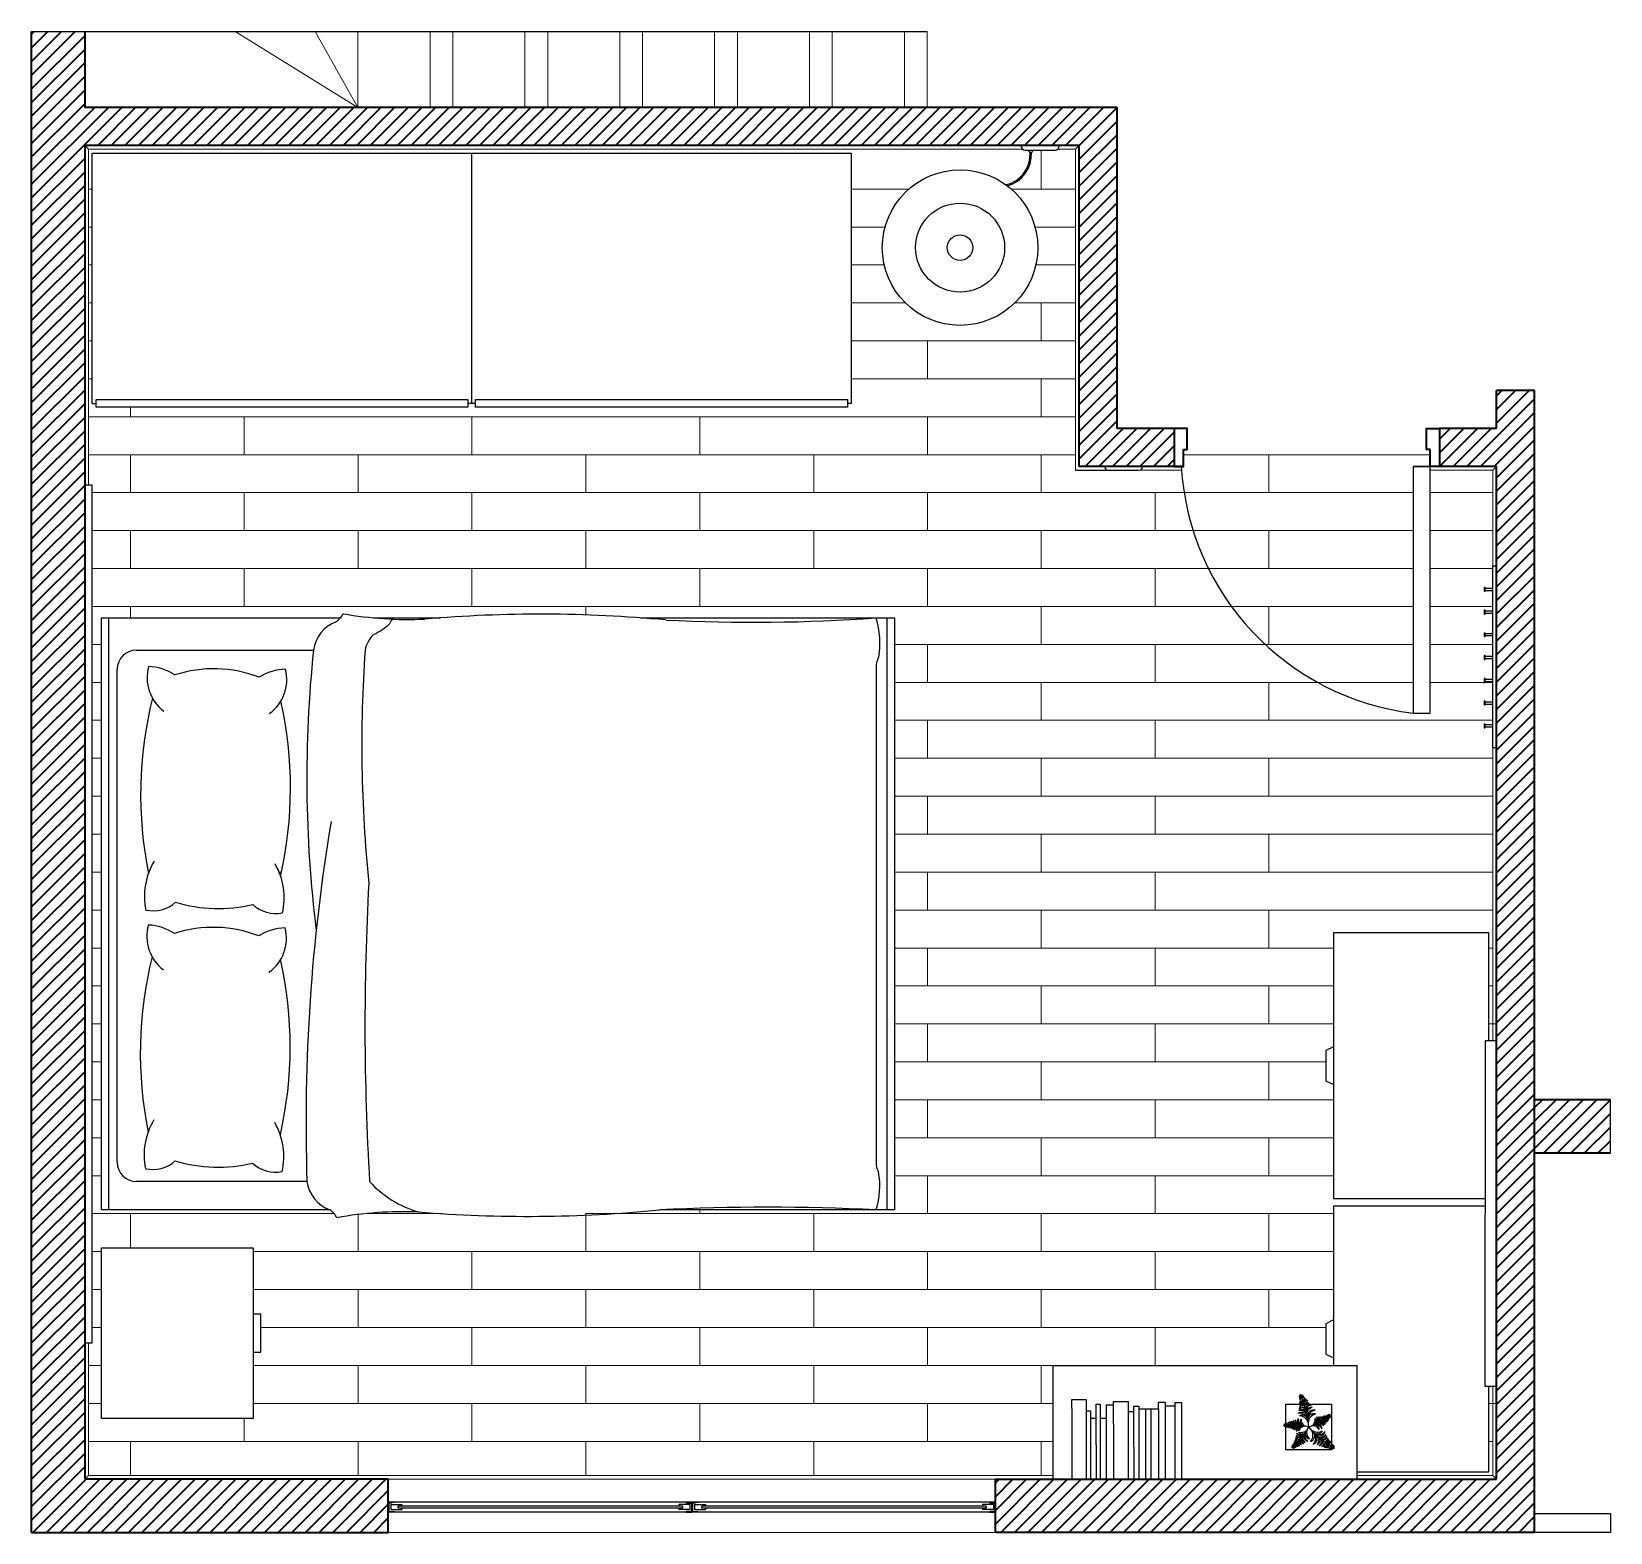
# Model space of a CAD drawing. Header units: millimetres. Extents: x 1938 to 3288, y 5523 to 6342.
# Drawn here: x 1937.9 to 2353.9, y 5946.2 to 6341.7 of the extents above; entities that cross this region are included whole.
import ezdxf

# ---------------------------------------------------------------- set-up
doc = ezdxf.new("R2010")
doc.units = ezdxf.units.MM
for name, color, linetype, lineweight in [('A-ANNO-SYMB', 102, 'Continuous', 18), ('A-DOOR-FULL', 104, 'Continuous', 25), ('A-FLOR-PATT', 8, 'Continuous', 18), ('A-FURN', 8, 'Continuous', 18), ('A-GLAZ-FULL', 104, 'Continuous', 25), ('A-SECT-PATT', 11, 'Continuous', 18), ('A-WALL-FULL', 7, 'Continuous', 35)]:
    doc.layers.add(name, color=color, linetype=linetype, lineweight=lineweight)
for name, color, linetype in [('IN-ANNO-NPLT', 6, 'Continuous'), ('IN-FURN', 3, 'Continuous'), ('IN-FURN-second', 2, 'Continuous'), ('IN-FURN-STOR', 4, 'Continuous')]:
    doc.layers.add(name, color=color, linetype=linetype)
doc.layers.add('no', color=1, linetype='Continuous', plot=False)
pattern_1 = [(45, (71.0822, -33.8395), (-1.7960512, 1.7960512), [])]

msp = doc.modelspace()

# ---------------------------------------------------------------- hatches: boundary and pattern name
at = {"layer": 'A-FLOR-PATT'}
for points in [[(2033.53, 5951.85), (2033.53, 5951.6), (2031.86, 5951.6), (2031.86, 5954.23), (2033.53, 5954.23), (2033.53, 5953.98), (2032.11, 5953.98), (2032.11, 5951.85)], [(2110.35, 5951.85), (2110.35, 5951.6), (2112.02, 5951.6), (2112.02, 5954.23), (2110.35, 5954.23), (2110.35, 5953.98), (2111.77, 5953.98), (2111.77, 5951.85)], [(2113.53, 5951.85), (2113.53, 5951.6), (2111.86, 5951.6), (2111.86, 5954.23), (2113.53, 5954.23), (2113.53, 5953.98), (2112.11, 5953.98), (2112.11, 5951.85)], [(2190.35, 5951.85), (2190.35, 5951.6), (2192.02, 5951.6), (2192.02, 5954.23), (2190.35, 5954.23), (2190.35, 5953.98), (2191.77, 5953.98), (2191.77, 5951.85)]]:
    msp.add_hatch(color=256, dxfattribs=at).paths.add_polyline_path(points)
at = {"layer": 'A-WALL-FULL'}
h = msp.add_hatch(dxfattribs=at)
h.set_pattern_fill('ANSI31', color=256, scale=0.8, angle=720)
h.set_pattern_definition(pattern_1)
h.paths.add_polyline_path([(1951.86, 6341.75), (1937.86, 6341.75), (1937.86, 6321.75), (1951.86, 6321.75)])
h = msp.add_hatch(dxfattribs=at)
h.set_pattern_fill('ANSI31', color=256, scale=0.8, angle=720)
h.set_pattern_definition(pattern_1)
h.paths.add_polyline_path([(1951.86, 6311.75), (2213.92, 6311.75), (2213.92, 6227.15), (2238.92, 6227.15), (2238.92, 6237.15), (2223.92, 6237.15), (2223.92, 6321.75), (1937.86, 6321.75), (1937.86, 5946.25), (1991.86, 5946.25), (2031.86, 5946.25), (2031.86, 5960.25), (1991.86, 5960.25), (1951.86, 5960.25), (1951.86, 6021.25), (1951.86, 6061.25), (1951.86, 6101.25), (1951.86, 6141.25), (1951.86, 6181.25), (1951.86, 6221.25), (1951.86, 6261.25)])
h.paths.add_polyline_path([(2333.92, 6247.15), (2323.92, 6247.15), (2323.92, 6237.15), (2308.92, 6237.15), (2308.92, 6227.15), (2323.92, 6227.15), (2323.92, 5960.25), (2191.86, 5960.25), (2191.86, 5946.25), (2333.92, 5946.25)])
h = msp.add_hatch(dxfattribs=at)
h.set_pattern_fill('ANSI31', color=256, scale=0.8, angle=720)
h.set_pattern_definition(pattern_1)
h.paths.add_polyline_path([(2353.92, 6046.25), (2353.92, 6060.25), (2333.92, 6060.25), (2333.92, 6046.25)])

# ---------------------------------------------------------------- linework, layer by layer
at = {"layer": 'A-ANNO-SYMB'}
for p, q in [((1951.86, 6311.75), (1952.86, 6310.75)), ((2212.92, 6310.75), (2213.92, 6311.75)), ((1952.86, 6310.75), (2199.03, 6310.75)), ((1952.86, 6222.25), (1952.86, 6310.75)), ((2208.29, 6310.75), (2212.92, 6310.75)), ((2212.92, 6310.75), (2212.92, 6226.15)), ((2229.67, 6226.15), (2240.89, 6226.15)), ((2306.42, 6226.15), (2322.92, 6226.15)), ((2322.92, 6226.15), (2323.92, 6227.15)), ((2322.92, 6226.15), (2322.92, 6201)), ((2322.92, 6153), (2322.92, 6075.75)), ((1952.86, 5961.25), (1952.86, 5996.25)), ((2322.92, 5984.75), (2322.92, 5961.25)), ((1952.86, 5961.25), (1951.86, 5960.25)), ((2207.06, 5961.25), (1952.86, 5961.25)), ((2322.92, 5961.25), (2287.06, 5961.25)), ((2322.92, 5961.25), (2323.92, 5960.25))]:
    msp.add_line(p, q, dxfattribs=at)
at = {"layer": 'A-DOOR-FULL'}
for p, q in [((2198.64, 6311.75, 0), (2198.64, 6311.54, 0)), ((2208.68, 6311.54), (2208.68, 6311.75)), ((2200.9, 6309.88), (2201.44, 6309.88)), ((2306.42, 6227.15), (2301.92, 6227.15)), ((2301.92, 6227.15), (2306.42, 6227.15)), ((2301.92, 6227.15), (2301.92, 6162.15)), ((2306.42, 6162.15), (2306.42, 6227.15))]:
    msp.add_line(p, q, dxfattribs=at)
msp.add_arc((2310.33, 6231.26), 69.63, 183.3898, 263.0672, dxfattribs=at)
at = {"layer": 'A-FLOR-PATT'}
for p, q in [((2203.92, 6300.25), (2203.92, 6310.54)), ((1953.86, 6300.25), (1952.86, 6300.25)), ((2169.08, 6300.25), (2153.86, 6300.25)), ((2212.92, 6300.25), (2196.01, 6300.25)), ((1953.86, 6290.25), (1952.86, 6290.25)), ((2162.79, 6290.25), (2153.86, 6290.25)), ((2212.92, 6290.25), (2202.29, 6290.25)), ((1953.86, 6280.25), (1952.86, 6280.25)), ((2162.57, 6280.25), (2153.86, 6280.25)), ((2212.92, 6280.25), (2202.52, 6280.25)), ((1953.86, 6270.25), (1952.86, 6270.25)), ((2168.13, 6270.25), (2153.86, 6270.25)), ((2212.92, 6270.25), (2196.96, 6270.25)), ((2203.92, 6260.25), (2203.92, 6270.25)), ((1953.86, 6260.25), (1952.86, 6260.25)), ((2212.92, 6260.25), (2153.86, 6260.25)), ((2173.92, 6250.25), (2173.92, 6260.25)), ((1953.86, 6250.25), (1952.86, 6250.25)), ((2212.92, 6250.25), (2153.86, 6250.25)), ((2203.92, 6240.25), (2203.92, 6250.25)), ((1963.92, 6240.25), (1963.92, 6242.75)), ((2212.92, 6240.25), (1952.86, 6240.25)), ((1993.92, 6230.25), (1993.92, 6240.25)), ((2053.92, 6230.25), (2053.92, 6240.25)), ((2113.92, 6230.25), (2113.92, 6240.25)), ((2173.92, 6230.25), (2173.92, 6240.25)), ((2212.92, 6230.25), (1952.86, 6230.25)), ((1963.92, 6220.25), (1963.92, 6230.25)), ((1963.92, 6220.25), (1963.92, 6230.25)), ((2023.92, 6220.25), (2023.92, 6230.25)), ((2083.92, 6220.25), (2083.92, 6230.25)), ((2143.96, 6220.25), (2143.96, 6230.25)), ((2203.92, 6220.25), (2203.92, 6230.25)), ((2241.42, 6230.25), (2306.42, 6230.25)), ((2263.92, 6220.25), (2263.92, 6230.25)), ((2301.92, 6220.25), (1953.86, 6220.25)), ((1993.92, 6210.25), (1993.92, 6220.25)), ((2053.92, 6210.25), (2053.92, 6220.25)), ((2113.92, 6210.25), (2113.92, 6220.25)), ((2173.92, 6210.25), (2173.92, 6220.25)), ((2233.92, 6210.25), (2233.92, 6220.25)), ((2322.92, 6220.25), (2306.42, 6220.25)), ((2301.92, 6210.25), (1953.86, 6210.25)), ((1963.92, 6200.25), (1963.92, 6210.25)), ((1963.92, 6200.25), (1963.92, 6210.25)), ((2023.92, 6200.25), (2023.92, 6210.25)), ((2083.92, 6200.25), (2083.92, 6210.25)), ((2143.96, 6200.25), (2143.96, 6210.25)), ((2203.92, 6200.25), (2203.92, 6210.25)), ((2263.92, 6200.25), (2263.92, 6210.25)), ((2322.92, 6210.25), (2306.42, 6210.25)), ((2301.92, 6200.25), (1953.86, 6200.25)), ((1993.92, 6190.25), (1993.92, 6200.25)), ((2053.92, 6190.25), (2053.92, 6200.25)), ((2113.92, 6190.25), (2113.92, 6200.25)), ((2173.92, 6190.25), (2173.92, 6200.25)), ((2233.92, 6190.25), (2233.92, 6200.25)), ((2322.92, 6200.25), (2306.42, 6200.25)), ((2301.92, 6190.25), (1953.86, 6190.25)), ((1963.92, 6187.25), (1963.92, 6190.25)), ((2083.92, 6188.01), (2083.92, 6190.25)), ((2203.92, 6180.25), (2203.92, 6190.25)), ((2263.92, 6180.25), (2263.92, 6190.25)), ((2322.92, 6190.25), (2306.42, 6190.25)), ((1956.25, 6180.25), (1953.86, 6180.25)), ((2301.92, 6180.25), (2165.25, 6180.25)), ((2173.92, 6170.25), (2173.92, 6180.25)), ((2233.92, 6170.25), (2233.92, 6180.25)), ((2322.92, 6180.25), (2306.42, 6180.25)), ((1956.25, 6170.25), (1953.86, 6170.25)), ((2301.92, 6170.25), (2165.25, 6170.25)), ((2203.92, 6160.25), (2203.92, 6170.25)), ((2263.92, 6160.25), (2263.92, 6170.25)), ((2322.92, 6170.25), (2306.42, 6170.25)), ((1956.25, 6160.25), (1953.86, 6160.25)), ((2322.92, 6160.25), (2165.25, 6160.25)), ((2173.92, 6150.25), (2173.92, 6160.25)), ((2233.92, 6150.25), (2233.92, 6160.25)), ((1956.25, 6150.25), (1953.86, 6150.25)), ((2322.92, 6150.25), (2165.25, 6150.25)), ((2203.92, 6140.25), (2203.92, 6150.25)), ((2263.92, 6140.25), (2263.92, 6150.25)), ((1956.25, 6140.25), (1953.86, 6140.25)), ((2322.92, 6140.25), (2165.25, 6140.25)), ((2173.92, 6130.25), (2173.92, 6140.25)), ((2233.92, 6130.25), (2233.92, 6140.25)), ((1956.25, 6130.25), (1953.86, 6130.25)), ((2322.92, 6130.25), (2165.25, 6130.25)), ((2203.92, 6120.25), (2203.92, 6130.25)), ((2263.92, 6120.25), (2263.92, 6130.25)), ((1956.25, 6120.25), (1953.86, 6120.25)), ((1968.78, 6120.25), (1968.58, 6120.25)), ((2003.73, 6120.25), (2003.08, 6120.25)), ((2322.92, 6120.25), (2165.25, 6120.25)), ((2173.92, 6110.25), (2173.92, 6120.25)), ((2233.92, 6110.25), (2233.92, 6120.25)), ((1956.25, 6110.25), (1953.86, 6110.25)), ((2322.92, 6110.25), (2165.25, 6110.25)), ((2203.92, 6100.25), (2203.92, 6110.25)), ((2263.92, 6100.25), (2263.92, 6110.25)), ((1956.14, 6100.25), (1953.86, 6100.25)), ((2280.92, 6100.25), (2165.25, 6100.25)), ((2173.92, 6090.25), (2173.92, 6100.25)), ((2233.92, 6090.25), (2233.92, 6100.25)), ((2322.92, 6100.25), (2321.92, 6100.25)), ((1956.14, 6090.25), (1953.86, 6090.25)), ((2280.92, 6090.25), (2165.25, 6090.25)), ((2203.92, 6080.25), (2203.92, 6090.25)), ((2263.92, 6080.25), (2263.92, 6090.25)), ((2322.92, 6090.25), (2321.92, 6090.25)), ((1956.25, 6080.25), (1953.86, 6080.25)), ((2280.92, 6080.25), (2165.25, 6080.25)), ((2173.92, 6070.25), (2173.92, 6080.25)), ((2233.92, 6070.25), (2233.92, 6080.25)), ((2323.92, 6080.25), (2321.92, 6080.25)), ((1956.25, 6070.25), (1953.86, 6070.25)), ((2278.92, 6070.25), (2165.25, 6070.25)), ((2203.92, 6060.25), (2203.92, 6070.25)), ((2263.92, 6060.25), (2263.92, 6070.25)), ((1956.25, 6060.25), (1953.86, 6060.25)), ((2280.92, 6060.25), (2165.25, 6060.25)), ((2173.92, 6050.25), (2173.92, 6060.25)), ((2233.92, 6050.25), (2233.92, 6060.25)), ((1956.25, 6050.25), (1953.86, 6050.25)), ((2280.92, 6050.25), (2165.25, 6050.25)), ((2203.92, 6040.25), (2203.92, 6050.25)), ((2263.92, 6040.25), (2263.92, 6050.25)), ((1956.25, 6040.25), (1953.86, 6040.25)), ((2280.92, 6040.25), (2165.25, 6040.25)), ((2173.92, 6030.25), (2173.92, 6040.25)), ((2233.92, 6030.25), (2233.92, 6040.25)), ((2017.61, 6030.25), (1953.86, 6030.25)), ((1963.92, 6021.25), (1963.92, 6030.25)), ((1963.92, 6021.25), (1963.92, 6030.25)), ((2023.92, 6020.25), (2023.92, 6030.03)), ((2046.09, 6030.25), (2025.84, 6030.25)), ((2083.92, 6020.25), (2083.92, 6030.25)), ((2280.92, 6030.25), (2083.92, 6030.25)), ((2113.92, 6030.25), (2113.92, 6031.25)), ((2143.96, 6020.25), (2143.96, 6030.25)), ((2203.92, 6020.25), (2203.92, 6030.25)), ((2263.92, 6020.25), (2263.92, 6030.25)), ((1956.25, 6020.25), (1953.86, 6020.25)), ((2280.92, 6020.25), (1996.25, 6020.25)), ((2053.92, 6010.25), (2053.92, 6020.25)), ((2113.92, 6010.25), (2113.92, 6020.25)), ((2173.92, 6010.25), (2173.92, 6020.25)), ((2233.92, 6010.25), (2233.92, 6020.25)), ((1956.25, 6010.25), (1953.86, 6010.25)), ((2280.92, 6010.25), (1996.25, 6010.25)), ((2023.92, 6000.25), (2023.92, 6010.25)), ((2083.92, 6000.25), (2083.92, 6010.25)), ((2143.96, 6000.25), (2143.96, 6010.25)), ((2203.92, 6000.25), (2203.92, 6010.25)), ((2263.92, 6000.25), (2263.92, 6010.25)), ((1956.25, 6000.25), (1953.86, 6000.25)), ((2278.92, 6000.25), (1998.25, 6000.25)), ((2053.92, 5990.25), (2053.92, 6000.25)), ((2113.92, 5990.25), (2113.92, 6000.25)), ((2173.92, 5990.25), (2173.92, 6000.25)), ((2233.92, 5990.25), (2233.92, 6000.25)), ((1956.25, 5990.25), (1952.86, 5990.25)), ((2280.92, 5990.25), (1996.25, 5990.25)), ((2023.92, 5980.25), (2023.92, 5990.25)), ((2083.92, 5980.25), (2083.92, 5990.25)), ((2143.96, 5980.25), (2143.96, 5990.25)), ((2203.92, 5980.25), (2203.92, 5990.25)), ((1956.25, 5980.25), (1952.86, 5980.25)), ((2207.06, 5980.25), (1996.25, 5980.25)), ((2053.92, 5970.25), (2053.92, 5980.25)), ((2113.92, 5970.25), (2113.92, 5980.25)), ((2173.92, 5970.25), (2173.92, 5980.25)), ((2323.92, 5980.25), (2321.92, 5980.25)), ((1993.92, 5970.25), (1993.92, 5976.25)), ((2207.06, 5970.25), (1952.86, 5970.25)), ((1963.92, 5961.25), (1963.92, 5970.25)), ((2023.92, 5961.25), (2023.92, 5970.25)), ((2083.92, 5961.25), (2083.92, 5970.25)), ((2143.96, 5961.25), (2143.96, 5970.25)), ((2203.92, 5961.25), (2203.92, 5970.25)), ((2322.92, 5970.25), (2321.92, 5970.25))]:
    msp.add_line(p, q, dxfattribs=at)
at = {"layer": 'A-FURN'}
msp.add_line((2301.22, 6162.15), (2305.72, 6162.15), dxfattribs=at)
at = {"layer": 'A-GLAZ-FULL'}
for p, q in [((2212.92, 6226.15), (2221.63, 6226.15)), ((2301.92, 6162.15), (2306.42, 6162.15)), ((2111.86, 5954.23), (2031.86, 5954.23)), ((2031.86, 5951.6), (2031.86, 5954.23)), ((2032.11, 5951.85), (2032.11, 5953.98)), ((2032.73, 5953.98), (2032.11, 5953.98)), ((2032.73, 5954.23), (2032.73, 5953.98)), ((2110.35, 5954.23), (2110.35, 5953.98)), ((2110.35, 5953.98), (2111.77, 5953.98)), ((2111.77, 5953.98), (2111.77, 5951.85)), ((2191.86, 5954.23), (2111.86, 5954.23)), ((2111.86, 5951.6), (2111.86, 5954.23)), ((2112.11, 5951.85), (2112.11, 5953.98)), ((2112.73, 5953.98), (2112.11, 5953.98)), ((2112.73, 5954.23), (2112.73, 5953.98)), ((2190.35, 5954.23), (2190.35, 5953.98)), ((2190.35, 5953.98), (2191.77, 5953.98)), ((2191.77, 5953.98), (2191.77, 5951.85)), ((2111.86, 5951.6), (2031.86, 5951.6)), ((2032.53, 5953.58), (2035.45, 5953.58)), ((2032.53, 5953.58), (2032.53, 5952.25)), ((2032.53, 5952.25), (2035.45, 5952.25)), ((2032.73, 5951.85), (2032.73, 5951.6)), ((2109.43, 5953.16), (2034.45, 5953.16)), ((2034.45, 5952.66), (2034.45, 5953.16)), ((2109.43, 5952.66), (2034.45, 5952.66)), ((2035.45, 5953.58), (2035.45, 5953.16)), ((2035.45, 5952.66), (2035.45, 5952.25)), ((2111.35, 5953.58), (2108.43, 5953.58)), ((2108.43, 5953.58), (2108.43, 5953.16)), ((2108.43, 5952.66), (2108.43, 5952.25)), ((2111.35, 5952.25), (2108.43, 5952.25)), ((2109.43, 5953.16), (2109.43, 5952.66)), ((2110.35, 5951.85), (2110.35, 5951.6)), ((2110.35, 5951.85), (2111.77, 5951.85)), ((2110.35, 5951.6), (2111.86, 5951.6)), ((2111.35, 5953.58), (2111.35, 5952.25)), ((2191.86, 5951.6), (2111.86, 5951.6)), ((2112.53, 5953.58), (2115.45, 5953.58)), ((2112.53, 5953.58), (2112.53, 5952.25)), ((2112.53, 5952.25), (2115.45, 5952.25)), ((2112.73, 5951.85), (2112.73, 5951.6)), ((2189.43, 5953.16), (2114.45, 5953.16)), ((2114.45, 5952.66), (2114.45, 5953.16)), ((2189.43, 5952.66), (2114.45, 5952.66)), ((2115.45, 5953.58), (2115.45, 5953.16)), ((2115.45, 5952.66), (2115.45, 5952.25)), ((2191.35, 5953.58), (2188.43, 5953.58)), ((2188.43, 5953.58), (2188.43, 5953.16)), ((2188.43, 5952.66), (2188.43, 5952.25)), ((2191.35, 5952.25), (2188.43, 5952.25)), ((2189.43, 5953.16), (2189.43, 5952.66)), ((2190.35, 5951.85), (2190.35, 5951.6)), ((2190.35, 5951.85), (2191.77, 5951.85)), ((2190.35, 5951.6), (2191.86, 5951.6)), ((2191.35, 5953.58), (2191.35, 5952.25))]:
    msp.add_line(p, q, dxfattribs=at)
at = {"layer": 'A-SECT-PATT'}
for p, q in [((1951.86, 6321.75), (1951.86, 6341.75)), ((2023.87, 6321.75), (1991.5, 6341.75)), ((2023.87, 6321.75), (2012.59, 6341.75)), ((2023.87, 6321.75), (2023.87, 6341.75)), ((2042.87, 6321.75), (2042.87, 6341.75)), ((2048.87, 6321.75), (2048.87, 6341.75)), ((2067.87, 6321.75), (2067.87, 6341.75)), ((2073.87, 6321.75), (2073.87, 6341.75)), ((2092.87, 6321.75), (2092.87, 6341.75)), ((2098.87, 6321.75), (2098.87, 6341.75)), ((2117.87, 6321.75), (2117.87, 6341.75)), ((2123.87, 6321.75), (2123.87, 6341.75)), ((2142.87, 6321.75), (2142.87, 6341.75)), ((2148.87, 6321.75), (2148.87, 6341.75)), ((2167.87, 6321.75), (2167.87, 6341.75)), ((2173.87, 6321.75), (2173.87, 6341.75)), ((2071.86, 5960.25), (2031.86, 5960.25)), ((2071.86, 5960.25), (2191.86, 5960.25)), ((2191.86, 5946.25), (2031.86, 5946.25))]:
    msp.add_line(p, q, dxfattribs=at)
at = {"layer": 'A-WALL-FULL'}
for p, q in [((1937.86, 6321.75), (1937.86, 6341.75)), ((1951.86, 6341.75), (1951.86, 6321.75)), ((1937.86, 5946.25), (1937.86, 6321.75)), ((2223.92, 6321.75), (1951.86, 6321.75)), ((2223.92, 6237.15), (2223.92, 6321.75)), ((1951.86, 6311.75), (1951.86, 6261.25)), ((2213.92, 6311.75), (1951.86, 6311.75)), ((2213.92, 6227.15), (2213.92, 6311.75)), ((1951.86, 6261.25), (1951.86, 6221.25)), ((2323.92, 6237.15), (2323.92, 6247.15)), ((2333.92, 6247.15), (2323.92, 6247.15)), ((2333.92, 6227.15), (2333.92, 6247.15)), ((2238.92, 6237.15), (2223.92, 6237.15)), ((2323.92, 6237.15), (2308.92, 6237.15)), ((2241.42, 6227.15), (2213.92, 6227.15)), ((2323.92, 6227.15), (2306.42, 6227.15)), ((2323.92, 5960.25), (2323.92, 6227.15)), ((2333.92, 5946.25), (2333.92, 6227.15)), ((1951.86, 6221.25), (1951.86, 6181.25)), ((1951.86, 6181.25), (1951.86, 6141.25)), ((1951.86, 6141.25), (1951.86, 6101.25)), ((1951.86, 6101.25), (1951.86, 6061.25)), ((1951.86, 6061.25), (1951.86, 6021.25)), ((2353.92, 6060.25), (2333.92, 6060.25)), ((2333.92, 6046.25), (2353.92, 6046.25)), ((1951.86, 6021.25), (1951.86, 5960.25)), ((1991.86, 5960.25), (1951.86, 5960.25)), ((2031.86, 5960.25), (1991.86, 5960.25)), ((2031.86, 5946.25), (2031.86, 5960.25)), ((2191.86, 5960.25), (2323.92, 5960.25)), ((2191.86, 5946.25), (2191.86, 5960.25)), ((1937.86, 5946.25), (1991.86, 5946.25)), ((1991.86, 5946.25), (2031.86, 5946.25)), ((2333.92, 5946.25), (2191.86, 5946.25))]:
    msp.add_line(p, q, dxfattribs=at)
for points in [[(2241.42, 6231.65), (2242.42, 6231.65), (2242.42, 6237.15), (2238.92, 6237.15), (2238.92, 6231.65)], [(2306.42, 6231.65), (2305.42, 6231.65), (2305.42, 6237.15), (2308.92, 6237.15), (2308.92, 6231.65)], [(2238.92, 6231.65), (2238.92, 6231.65), (2238.92, 6227.15), (2241.42, 6227.15), (2241.42, 6231.65)], [(2308.92, 6231.65), (2308.92, 6231.65), (2308.92, 6227.15), (2306.42, 6227.15), (2306.42, 6231.65)]]:
    msp.add_lwpolyline(points, dxfattribs=at)
at = {"layer": 'IN-ANNO-NPLT'}
for p, q in [((2153.86, 6285.27), (2153.86, 6285.27)), ((2162.05, 6284.81), (2162.05, 6284.81, 8.2))]:
    msp.add_line(p, q, dxfattribs=at)
at = {"layer": 'IN-FURN'}
for p, q in [((1953.86, 6243.75), (1953.86, 6309.75)), ((1953.86, 6309.75), (2153.86, 6309.75)), ((2053.86, 6243.75), (2053.86, 6309.75)), ((2153.86, 6309.75), (2153.86, 6243.75)), ((1953.86, 6243.75), (1954.86, 6243.75)), ((1954.86, 6244.75), (2052.86, 6244.75)), ((1954.86, 6242.75), (1954.86, 6244.75)), ((2052.86, 6242.75), (1954.86, 6242.75)), ((2052.86, 6244.75), (2052.86, 6242.75)), ((2054.86, 6243.75), (2052.86, 6243.75)), ((2054.86, 6244.75), (2152.86, 6244.75)), ((2054.86, 6242.75), (2054.86, 6244.75)), ((2152.86, 6242.75), (2054.86, 6242.75)), ((2152.86, 6244.75), (2152.86, 6242.75)), ((2153.86, 6243.75), (2152.86, 6243.75)), ((1953.86, 6222.25), (1951.86, 6222.25)), ((1953.86, 5996.25), (1953.86, 6222.25)), ((1956.25, 6031.25), (1956.25, 6187.25)), ((1956.25, 6187.25), (2019.28, 6187.25)), ((1958.25, 6031.25), (1958.25, 6187.25)), ((2028.02, 6187.25), (2045.66, 6187.25)), ((2098.24, 6187.25), (2165.25, 6187.25)), ((2163.25, 6187.25), (2163.25, 6031.25)), ((2165.25, 6187.25), (2165.25, 6031.25)), ((1965.43, 6178.73), (2012.15, 6178.73)), ((1960.43, 6043.73), (1960.43, 6173.73)), ((2160.43, 6173.73), (2160.43, 6043.73)), ((2280.92, 6104.25), (2280.92, 6034.25)), ((2321.92, 6104.25), (2280.92, 6104.25)), ((2321.92, 6075.75), (2321.92, 6104.25)), ((2320.92, 6075.75), (2320.82, 5984.75)), ((2323.92, 6075.75), (2320.92, 6075.75)), ((2280.92, 6074.25), (2278.92, 6073.25)), ((2278.92, 6073.25), (2278.92, 6065.25)), ((2278.92, 6065.25), (2280.92, 6064.25)), ((2010.43, 6038.73), (1965.43, 6038.73)), ((2280.92, 6034.25), (2320.88, 6034.25)), ((2016.44, 6031.25), (1956.25, 6031.25)), ((2160.43, 6031.25), (2103.35, 6031.25)), ((2165.25, 6031.25), (2160.43, 6031.25)), ((2280.92, 6032.25), (2280.92, 5990.25)), ((2320.87, 6032.25), (2280.92, 6032.25)), ((1956.25, 5976.25), (1956.25, 6021.25)), ((1956.25, 6021.25), (1996.25, 6021.25)), ((1996.25, 6021.25), (1996.25, 5976.25)), ((1998.25, 6003.75), (1996.25, 6003.75)), ((1998.25, 5993.75), (1998.25, 6003.75)), ((2280.92, 6002.25), (2278.92, 6001.25)), ((2278.92, 6001.25), (2278.92, 5993.25)), ((1951.86, 5996.25), (1953.86, 5996.25)), ((1996.25, 5993.75), (1998.25, 5993.75)), ((2278.92, 5993.25), (2280.92, 5992.25)), ((2207.06, 5960.25), (2207.06, 5990.25)), ((2207.06, 5990.25), (2287.06, 5990.25)), ((2287.06, 5990.25), (2287.06, 5960.25)), ((2320.82, 5984.75), (2323.93, 5984.75)), ((2321.92, 5962.25), (2321.92, 5984.75)), ((1996.25, 5976.25), (1956.25, 5976.25)), ((2287.06, 5962.25), (2321.92, 5962.25))]:
    msp.add_line(p, q, dxfattribs=at)
for centre, radius, start, end in [((2015.5, 6190.46), 4.96, 301.8879, 334.4581), ((2037.23, 6287.1), 100.27, 260.09, 272.3997), ((2035.47, 6184.32), 3.56, 133.2514, 157.4079), ((2071.95, 5829.91), 358.31, 84.7024, 94.8863), ((2128.09, 6642.22), 456.12, 267.1027, 274.0655), ((2138.63, 6180.64), 22.78, 350.4986, 16.8505), ((2021.46, 6177.46), 9.4, 110.8087, 172.2301), ((2033.65, 6177.12), 8.07, 134.6367, 168.506), ((2020.75, 6198.22), 16.97, 295.1977, 312.3724), ((1965.43, 6173.73), 5, 90, 180), ((2335.91, 6144.95), 325.52, 174.0432, 187.066), ((2386.79, 6153.87), 361.91, 176.0608, 185.7981), ((1979.32, 6171.48), 11.02, 164.2585, 232.9929), ((1967.85, 6160.13), 14.37, 57.2474, 86.5436), ((2166.41, 6174.11), 6, 152.5077, 183.6487), ((1985.88, 6141.05), 32.8, 68.6609, 108.2164), ((2005.29, 6159.34), 14.37, 92.0441, 121.3404), ((1994.1, 6170.97), 11.02, 305.5949, 14.3293), ((2072.38, 6140.63), 105.78, 166.0728, 191.3), ((1900.31, 6142.42), 105.78, 347.2878, 12.515), ((2489.06, 6054.24), 478.88, 170.4673, 181.8554), ((1985.51, 6113.84), 17.92, 148.7652, 191.5382), ((1986.49, 6113.5), 17.92, 347.0496, 29.8226), ((2714.76, 6079.77), 689.05, 176.87745, 183.41477), ((1969.89, 6118.89), 8.84, 257.3935, 312.0235), ((1987.05, 6149.37), 38.72, 253.122, 283.6003), ((2002.23, 6118.16), 8.84, 226.5643, 281.1942), ((1979.24, 6103.33), 11.02, 164.2585, 232.9929), ((1967.77, 6091.97), 14.37, 57.2474, 86.5436), ((1985.79, 6072.9), 32.8, 68.6609, 108.2164), ((2005.2, 6091.18), 14.37, 92.0441, 121.3404), ((1994.01, 6102.81), 11.02, 305.5949, 14.3293), ((2072.29, 6072.48), 105.78, 166.0728, 191.3), ((1900.23, 6074.26), 105.78, 347.2878, 12.515), ((1985.43, 6045.69), 17.92, 148.7652, 191.5382), ((1986.4, 6045.35), 17.92, 347.0496, 29.8226), ((1965.43, 6043.73), 5, 180, 270), ((1969.8, 6050.73), 8.84, 257.3935, 312.0235), ((1986.96, 6081.22), 38.72, 253.122, 283.6003), ((2002.15, 6050), 8.84, 226.5643, 281.1942), ((2165.22, 6043.6), 4.8, 178.4167, 209.3889), ((2140.54, 6037.49), 20.85, 342.5749, 10.3805), ((2019.73, 6040.05), 9.4, 188.0568, 249.4782), ((2047.66, 6057.57), 28.01, 222.2575, 253.5882), ((2013.84, 6027.03), 4.96, 25.8288, 58.399), ((2036.05, 5930.5), 100.27, 87.8872, 100.1969), ((2068.48, 6387.85), 358.31, 265.4006, 275.5845), ((2131.89, 5448.79), 583.16, 87.19499, 92.80501)]:
    msp.add_arc(centre, radius, start, end, dxfattribs=at)
at = {"layer": 'IN-FURN-second'}
for p, q in [((2199.64, 6310.54, 0), (2207.68, 6310.54, 0)), ((2200.52, 6310.54, 0), (2200.9, 6309.88)), ((2201.44, 6309.88), (2201.81, 6310.54, 0)), ((2221.63, 6226.15), (2229.67, 6226.15, 0)), ((2322.92, 6189), (2322.92, 6201)), ((2322.92, 6201), (2323.92, 6201)), ((2320.92, 6195.25), (2320.67, 6195.25)), ((2320.67, 6195.25), (2320.67, 6194.25)), ((2320.92, 6194.25), (2320.92, 6195.25)), ((2320.67, 6194.25), (2320.92, 6194.25)), ((2322.92, 6195), (2320.92, 6195)), ((2320.92, 6194.5), (2322.92, 6194.5)), ((2322.92, 6186.24), (2322.92, 6191.24)), ((2320.92, 6189.24), (2320.67, 6189.24)), ((2320.67, 6189.24), (2320.67, 6188.24)), ((2320.67, 6188.24), (2320.92, 6188.24)), ((2320.92, 6188.24), (2320.92, 6189.24)), ((2322.92, 6188.99), (2320.92, 6188.99)), ((2320.92, 6188.49), (2322.92, 6188.49)), ((2320.67, 6183.32), (2320.67, 6182.32)), ((2320.67, 6183.32), (2320.92, 6183.32)), ((2320.92, 6182.32), (2320.92, 6183.32)), ((2322.92, 6183.07), (2320.92, 6183.07)), ((2322.92, 6180.32), (2322.92, 6186.24)), ((2320.67, 6182.32), (2320.92, 6182.32)), ((2320.92, 6182.57), (2322.92, 6182.57)), ((2322.92, 6174.3), (2322.92, 6180.32)), ((2320.92, 6177.3), (2320.67, 6177.3)), ((2320.67, 6177.3), (2320.67, 6176.3)), ((2320.67, 6176.3), (2320.92, 6176.3)), ((2320.92, 6176.3), (2320.92, 6177.3)), ((2322.92, 6177.05), (2320.92, 6177.05)), ((2320.92, 6176.55), (2322.92, 6176.55)), ((2320.92, 6171.25), (2320.67, 6171.25)), ((2320.67, 6171.25), (2320.67, 6170.25)), ((2320.67, 6170.25), (2320.92, 6170.25)), ((2320.92, 6170.25), (2320.92, 6171.25)), ((2322.92, 6171), (2320.92, 6171)), ((2320.92, 6170.5), (2322.92, 6170.5)), ((2322.92, 6168.25), (2322.92, 6174.3)), ((2322.92, 6162.29), (2322.92, 6168.25)), ((2320.92, 6165.29), (2320.67, 6165.29)), ((2320.67, 6165.29), (2320.67, 6164.29)), ((2320.67, 6164.29), (2320.92, 6164.29)), ((2320.92, 6164.29), (2320.92, 6165.29)), ((2322.92, 6165.04), (2320.92, 6165.04)), ((2320.92, 6164.54), (2322.92, 6164.54)), ((2322.92, 6153), (2322.92, 6162.29)), ((2320.92, 6159.28), (2320.67, 6159.28)), ((2320.67, 6159.28), (2320.67, 6158.28)), ((2320.67, 6158.28), (2320.92, 6158.28)), ((2320.92, 6158.28), (2320.92, 6159.28)), ((2322.92, 6159.03), (2320.92, 6159.03)), ((2320.92, 6158.53), (2322.92, 6158.53)), ((2323.92, 6153), (2322.92, 6153)), ((2212, 5978.98), (2212, 5981.25)), ((2212, 5981.25), (2215.78, 5981.25)), ((2212, 5978.98), (2212, 5960.25)), ((2215.78, 5981.25), (2215.78, 5960.25)), ((2218.38, 5969.29), (2218.38, 5980.07)), ((2218.38, 5980.07), (2219.44, 5980.07)), ((2219.44, 5980.07), (2219.44, 5960.25)), ((2221.07, 5979.85), (2221.07, 5960.25)), ((2221.07, 5979.85), (2222.94, 5979.85)), ((2222.94, 5974.89), (2222.94, 5980.76)), ((2222.94, 5980.76), (2226.81, 5980.76)), ((2226.81, 5980.76), (2226.81, 5960.25)), ((2228.37, 5968.84), (2228.37, 5979.51)), ((2228.37, 5979.51), (2229.62, 5979.51)), ((2229.62, 5979.51), (2229.62, 5960.25)), ((2234.87, 5978.83), (2234.87, 5980.57)), ((2234.87, 5980.57), (2236.61, 5980.57)), ((2236.61, 5980.57), (2236.61, 5960.25)), ((2236.61, 5979.64), (2239.11, 5979.64)), ((2239.11, 5980.48), (2239.11, 5960.25)), ((2239.11, 5980.48), (2240.88, 5980.48)), ((2240.88, 5980.48), (2240.88, 5960.25)), ((2268.42, 5980.06), (2272.12, 5980.05)), ((2268.42, 5974.04), (2268.42, 5980.04)), ((2272.22, 5982.45), (2272.11, 5982.5)), ((2272.11, 5982.5), (2272.19, 5982.5)), ((2272.19, 5982.5), (2272.26, 5982.61)), ((2272.26, 5982.61), (2272.22, 5982.45)), ((2272.29, 5980.05), (2272.8, 5980.04)), ((2273.71, 5980.04), (2280.4, 5980.02)), ((2280.4, 5980.02), (2280.42, 5969.4)), ((2215.78, 5978.33), (2216.95, 5978.33)), ((2216.95, 5978.33), (2216.95, 5960.25)), ((2216.95, 5976.38), (2218.38, 5976.38)), ((2219.44, 5976.39), (2221.07, 5976.39)), ((2222.94, 5974.89), (2222.94, 5960.25)), ((2226.81, 5978.1), (2228.37, 5978.1)), ((2229.62, 5978.83), (2231.37, 5978.83)), ((2231.37, 5978.83), (2231.37, 5960.25)), ((2231.37, 5978.83), (2232.81, 5978.83)), ((2232.81, 5978.83), (2232.81, 5960.25)), ((2232.81, 5978.83), (2234.87, 5978.83)), ((2234.87, 5978.83), (2234.87, 5960.25)), ((2280.12, 5977.15), (2280.14, 5977.24)), ((2280.25, 5977.14), (2280.12, 5977.15)), ((2280.14, 5977.24), (2280.15, 5977.17)), ((2280.15, 5977.17), (2280.25, 5977.14)), ((2267.79, 5974.51), (2267.89, 5974.43)), ((2267.85, 5974.43), (2267.79, 5974.51)), ((2267.83, 5974.37), (2267.85, 5974.43)), ((2267.89, 5974.43), (2267.83, 5974.37)), ((2268.42, 5968.01), (2268.42, 5974.01)), ((2218.38, 5969.29), (2218.38, 5960.25)), ((2228.37, 5968.84), (2228.37, 5960.25)), ((2280.42, 5968.02), (2268.42, 5968.01)), ((2269.96, 5968.6), (2270.03, 5968.58)), ((2270.06, 5968.6), (2269.96, 5968.6)), ((2270.03, 5968.58), (2270.05, 5968.47)), ((2270.05, 5968.47), (2270.06, 5968.6)), ((2280.42, 5969.19), (2280.42, 5968.45)), ((2280.42, 5968.33), (2280.42, 5968.02)), ((2281.1, 5968.51), (2281.22, 5968.54)), ((2281.16, 5968.36), (2281.1, 5968.51)), ((2281.22, 5968.54), (2281.15, 5968.49)), ((2281.15, 5968.49), (2281.16, 5968.36))]:
    msp.add_line(p, q, dxfattribs=at)
for radius in [20.49, 11.73, 3.36]:
    msp.add_circle((2182.54, 6284.81), radius, dxfattribs=at)
for centre, radius, start, end in [((2192.63, 6309.48), 8.39, 283.8794, 2.7034), ((2192.63, 6309.48), 8.74, 285.7587, 2.5935), ((2199.64, 6311.54, 0), 1, 180, 270), ((2221.63, 6227.15, 0), 1, 180, 270), ((2272.19, 5981.91), 0.326, 63.0773, 174.8108), ((2272.35, 5981.62), 0.587, 91.5774, 146.3107), ((2272.77, 5978.22), 1.05, 44.2798, 148.791), ((2272.66, 5977.81), 1.24, 39.6008, 129.5507), ((2272.3, 5981.52), 0.408, 63.0773, 174.8108), ((2272.51, 5981.15), 0.734, 91.5774, 146.3107), ((2272.45, 5981.02), 0.489, 63.0773, 174.8108), ((2272.7, 5980.58), 0.881, 91.5774, 146.3107), ((2272.62, 5980.29), 0.652, 63.0773, 174.8108), ((2272.94, 5979.7), 1.17, 91.5774, 146.3107), ((2273.01, 5979.03), 1.04, 78.2137, 160.1453), ((2272.85, 5978.63), 1.11, 62.6266, 137.7797), ((2272.81, 5979.82), 0.722, 69.9027, 179.2156), ((2273.71, 5978.51), 2.09, 108.1578, 140.9604), ((2252.73, 5972.92), 21.7, 2.9684, 26.0772), ((2272.62, 5982.17), 0.289, 50.8361, 173.1725), ((2272.73, 5981.91), 0.493, 81.0592, 142.9495), ((2272.85, 5981.84), 0.362, 50.8361, 173.1725), ((2272.98, 5981.51), 0.616, 81.0592, 142.9495), ((2273.1, 5981.41), 0.434, 50.8361, 173.1725), ((2273.26, 5981.01), 0.74, 81.0592, 142.9495), ((2273.49, 5980.8), 0.579, 50.8361, 173.1725), ((2273.7, 5980.28), 0.986, 81.0592, 142.9495), ((2273.74, 5980.26), 0.722, 51.2695, 160.5824), ((2274.17, 5978.73), 2.09, 89.5247, 122.3272), ((2274, 5979.36), 1.04, 57.032, 138.9637), ((2274.36, 5979.14), 1.11, 79.3977, 154.5508), ((2274.64, 5978.66), 1.15, 66.5417, 165.0635), ((2275.02, 5978.28), 1.44, 86.9157, 167.081), ((2275.17, 5977.8), 1.44, 84.2857, 169.1898), ((2277.6, 5975.15), 4.68, 119.2661, 144.2003), ((2268.18, 5974.66), 0.217, 122.8361, 245.1725), ((2268.4, 5974.67), 0.37, 153.0592, 214.9495), ((2268.47, 5974.74), 0.271, 122.8361, 245.1725), ((2268.74, 5974.76), 0.462, 153.0592, 214.9495), ((2268.84, 5974.82), 0.326, 122.8361, 245.1725), ((2269.16, 5974.85), 0.555, 153.0592, 214.9495), ((2269.36, 5974.96), 0.434, 122.8361, 245.1725), ((2269.78, 5974.99), 0.74, 153.0592, 214.9495), ((2269.81, 5975.01), 0.542, 123.2695, 232.5824), ((2270.99, 5974.97), 1.56, 161.5247, 194.3272), ((2270.51, 5974.99), 0.779, 129.032, 210.9637), ((2270.75, 5975.2), 0.832, 151.3977, 226.5508), ((2271.16, 5975.28), 0.866, 138.5417, 237.0635), ((2271.52, 5975.47), 1.08, 158.9157, 239.081), ((2271.89, 5975.46), 1.08, 156.2857, 241.1898), ((2274.35, 5976.58), 3.51, 191.2661, 216.2003), ((2272.64, 5975.59), 1.2, 144.4896, 248.5535), ((2272.58, 5976.32), 1.6, 24.6689, 128.7329), ((2272.16, 5975.51), 2.14, 23.8586, 105.6813), ((2273.34, 5975.95), 1.71, 168.7852, 246.6228), ((2272.69, 5977.23), 1.36, 38.2183, 129.7397), ((2272.4, 5975.96), 2.39, 53.8446, 104.0253), ((2272.72, 5975.68), 1.47, 8.697, 118.2662), ((2271.77, 5974.36), 2.63, 18.7522, 84.5091), ((2273.31, 5975.44), 1.16, 143.51, 255.114), ((2274.31, 5975.99), 1.93, 175.808, 246.3899), ((2275.64, 5976.9), 1.6, 72.4896, 176.5535), ((2276.39, 5976.16), 2.27, 96.7852, 174.6228), ((2275.72, 5975.99), 1.55, 71.51, 183.114), ((2276.83, 5974.95), 2.58, 103.808, 174.3899), ((2269.66, 5989.61), 16.27, 286.9293, 310.0381), ((2274.15, 5976.01), 1.97, 302.7131, 8.47), ((2275.29, 5975.55), 1.1, 292.6579, 42.2271), ((2275.06, 5975.93), 1.61, 307.8194, 29.6422), ((2276.3, 5972.97), 1.71, 20.7461, 98.5837), ((2275.73, 5975.77), 1.2, 308.6298, 52.6938), ((2276.7, 5973.65), 1.2, 356.4504, 100.5144), ((2275.43, 5975.84), 1.79, 337.8055, 27.9862), ((2276.41, 5975.86), 1.02, 322.1792, 53.7006), ((2275.78, 5971.9), 3.51, 43.227, 68.1612), ((2277.27, 5974.16), 1.08, 8.2466, 93.1507), ((2276.83, 5975.98), 0.932, 323.5617, 53.5116), ((2277.15, 5975.98), 0.791, 328.2407, 72.7519), ((2277.6, 5974.35), 1.08, 10.8765, 91.0419), ((2277.8, 5974.7), 0.866, 350.5026, 89.0244), ((2277.46, 5975.99), 0.832, 346.5875, 61.7406), ((2277.77, 5975.95), 0.779, 2.1746, 84.1062), ((2278.32, 5976.24), 0.542, 353.8635, 103.1765), ((2277.53, 5975.35), 1.56, 32.1187, 64.9213), ((2278.1, 5974.98), 0.832, 3.3586, 78.5117), ((2278.63, 5976.46), 0.489, 347.0382, 98.7717), ((2278.25, 5976.12), 0.881, 15.5383, 70.2716), ((2278.2, 5975.29), 0.779, 340.9929, 62.9246), ((2277.77, 5975.05), 1.56, 13.4856, 46.2881), ((2278.8, 5975.64), 0.542, 335.2304, 84.5433), ((2279.13, 5976.72), 0.367, 347.0382, 98.7717), ((2278.85, 5976.46), 0.661, 15.5383, 70.2716), ((2279.16, 5975.92), 0.434, 334.797, 97.1334), ((2278.81, 5975.67), 0.74, 5.02, 66.9104), ((2279.23, 5976.7), 0.55, 15.5383, 70.2716), ((2279.46, 5976.92), 0.306, 347.0382, 98.7717), ((2279.52, 5976.31), 0.326, 334.797, 97.1334), ((2279.27, 5976.12), 0.555, 5.02, 66.9104), ((2279.73, 5977.07), 0.245, 347.0382, 98.7717), ((2279.54, 5976.9), 0.44, 15.5383, 70.2716), ((2279.58, 5976.42), 0.462, 5.02, 66.9104), ((2279.79, 5976.58), 0.271, 334.797, 97.1334), ((2279.82, 5976.68), 0.37, 5.02, 66.9104), ((2279.99, 5976.8), 0.217, 334.797, 97.1334), ((2270.18, 5958.32), 16.27, 74.9684, 98.0772), ((2268.27, 5974.29), 0.245, 135.0773, 246.8108), ((2268.52, 5974.34), 0.44, 163.5774, 218.3107), ((2268.58, 5974.28), 0.306, 135.0773, 246.8108), ((2268.89, 5974.34), 0.55, 163.5774, 218.3107), ((2268.96, 5974.27), 0.367, 135.0773, 246.8108), ((2269.34, 5974.34), 0.661, 163.5774, 218.3107), ((2269.52, 5974.22), 0.489, 135.0773, 246.8108), ((2270.02, 5974.32), 0.881, 163.5774, 218.3107), ((2269.9, 5974.25), 0.542, 141.9027, 251.2156), ((2271.04, 5974.58), 1.56, 180.1578, 212.9604), ((2270.52, 5974.21), 0.779, 150.2137, 232.1453), ((2270.76, 5974), 0.832, 134.6266, 209.7797), ((2258.93, 5981.92), 17.36, 309.8839, 332.9926), ((2271.04, 5973.85), 0.791, 116.2798, 220.791), ((2271.3, 5973.67), 0.932, 111.6008, 201.5507), ((2271.72, 5973.56), 1.02, 110.2183, 201.7397), ((2271.35, 5970.33), 0.578, 156.7455, 266.0584), ((2272.56, 5973.06), 1.79, 125.8446, 176.0253), ((2272.43, 5970.99), 1.67, 195.0007, 227.8032), ((2271.77, 5971.18), 0.887, 198.1814, 273.3345), ((2271.76, 5970.85), 0.831, 175.8157, 257.7474), ((2271.85, 5971.51), 0.844, 187.1701, 291.6813), ((2271.9, 5971.85), 0.994, 206.4103, 296.3603), ((2272.31, 5973.29), 1.91, 231.9357, 282.1164), ((2272.11, 5972.26), 1.09, 206.2213, 297.7427), ((2272.35, 5973.28), 1.2, 96.6689, 200.7329), ((2272.28, 5973.69), 1.71, 230.2798, 312.1025), ((2272.33, 5972.96), 1.28, 207.2282, 311.2921), ((2272.83, 5972.79), 1.61, 95.8586, 177.6813), ((2272.38, 5974.66), 2.1, 251.452, 317.2089), ((2272.64, 5973.38), 1.18, 217.6948, 327.2641), ((2272.84, 5973.23), 1.1, 80.697, 190.2662), ((2273.56, 5972.24), 1.97, 90.7522, 156.5091), ((2273.07, 5970.58), 0.923, 170.8976, 269.4194), ((2273.47, 5970.74), 1.15, 168.8801, 249.0454), ((2273.73, 5971.04), 1.15, 166.7713, 251.6754), ((2276.38, 5972.18), 3.75, 191.7607, 216.695), ((2274.37, 5971.55), 1.28, 159.4076, 263.4715), ((2275.16, 5971.84), 1.82, 161.3382, 239.1759), ((2274.73, 5972.18), 1.24, 152.8471, 264.4511), ((2275.88, 5972.58), 2.06, 161.5711, 232.1531), ((2291.26, 5987.68), 21.7, 218.9684, 242.0772), ((2272.96, 5971.87), 2.58, 319.808, 30.3899), ((2274.47, 5971.68), 1.55, 287.51, 39.114), ((2276.7, 5975.32), 2.63, 234.7522, 300.5091), ((2275.5, 5972.43), 1.93, 27.7689, 98.3508), ((2274.03, 5971.15), 2.27, 312.7852, 30.6228), ((2275.07, 5971), 1.6, 288.4896, 32.5535), ((2276.71, 5973.69), 1.47, 224.697, 334.2662), ((2276.05, 5973.43), 1.16, 355.4709, 107.0749), ((2277.07, 5974.16), 2.14, 239.8586, 321.6813), ((2277.2, 5973.25), 1.6, 240.6689, 344.7329), ((2272.45, 5971.26), 4.68, 335.2661, 0.2003), ((2275.98, 5970.54), 1.44, 300.2857, 25.1898), ((2277.14, 5973.66), 2.39, 269.8446, 320.0253), ((2276.38, 5970.24), 1.44, 302.9157, 23.081), ((2276.91, 5970.16), 1.15, 282.5417, 21.0635), ((2277.65, 5972.46), 1.36, 254.2183, 345.7397), ((2278.02, 5972.01), 1.24, 255.6008, 345.5507), ((2278.17, 5971.61), 1.05, 260.2798, 4.791), ((2278.34, 5971.23), 1.11, 278.6266, 353.7797), ((2278.45, 5970.82), 1.04, 294.2137, 16.1453), ((2279.08, 5970.3), 0.722, 285.9027, 35.2156), ((2277.58, 5970.82), 2.09, 324.1578, 356.9604), ((2270.22, 5969), 0.261, 161.1502, 272.8838), ((2270.43, 5969.17), 0.47, 189.6503, 244.3837), ((2270.43, 5969.26), 0.326, 161.1502, 272.8838), ((2270.7, 5969.46), 0.587, 189.6503, 244.3837), ((2270.45, 5968.68), 0.232, 162.7886, 285.1249), ((2270.61, 5968.83), 0.395, 193.0116, 254.9019), ((2270.7, 5969.57), 0.391, 161.1502, 272.8838), ((2271.02, 5969.82), 0.705, 189.6503, 244.3837), ((2270.72, 5968.85), 0.289, 162.7886, 285.1249), ((2270.93, 5969.04), 0.493, 193.0116, 254.9019), ((2271.06, 5970.05), 0.522, 161.1502, 272.8838), ((2271.49, 5970.38), 0.939, 189.6503, 244.3837), ((2271.05, 5969.08), 0.347, 162.7886, 285.1249), ((2271.3, 5969.31), 0.592, 193.0116, 254.9019), ((2271.53, 5969.39), 0.463, 162.7886, 285.1249), ((2271.85, 5969.71), 0.789, 193.0116, 254.9019), ((2272.7, 5970.68), 1.67, 213.6339, 246.4364), ((2271.89, 5969.71), 0.578, 175.3787, 284.6916), ((2272.37, 5970.28), 0.831, 196.9974, 278.929), ((2272.71, 5970.32), 0.887, 181.4103, 256.5634), ((2277.42, 5969.93), 1.11, 295.3977, 10.5508), ((2277.84, 5969.96), 1.04, 273.032, 354.9637), ((2277.34, 5970.37), 2.09, 305.5247, 338.3272), ((2278.58, 5969.39), 0.722, 267.2695, 16.5824), ((2278.63, 5969.4), 0.986, 297.0592, 358.9495), ((2279.11, 5969.1), 0.579, 266.8361, 29.1725), ((2278.9, 5970.31), 1.17, 307.5774, 2.3107), ((2279.51, 5970.03), 0.652, 279.0773, 30.8108), ((2279.41, 5969.06), 0.74, 297.0592, 358.9495), ((2279.77, 5968.84), 0.434, 266.8361, 29.1725), ((2279.61, 5969.75), 0.881, 307.5774, 2.3107), ((2280.07, 5969.53), 0.489, 279.0773, 30.8108), ((2280.23, 5968.64), 0.362, 266.8361, 29.1725), ((2279.93, 5968.83), 0.616, 297.0592, 358.9495), ((2280.1, 5969.4), 0.734, 307.5774, 2.3107), ((2280.48, 5969.22), 0.408, 279.0773, 30.8108), ((2280.61, 5968.5), 0.289, 266.8361, 29.1725), ((2280.37, 5968.65), 0.493, 297.0592, 358.9495), ((2280.81, 5968.97), 0.326, 279.0773, 30.8108), ((2280.5, 5969.11), 0.587, 307.5774, 2.3107)]:
    msp.add_arc(centre, radius, start, end, dxfattribs=at)
at = {"layer": 'IN-FURN-second', "extrusion": (1.97394e-10, 1.8738e-09, 1)}
for centre in [(2207.68, 6311.54, 0), (2229.67, 6227.15, 0)]:
    msp.add_arc(centre, 1, 270, 0, dxfattribs=at)
at = {"layer": 'IN-FURN-STOR'}
for p, q in [((2333.92, 5946.25), (2333.92, 5951.25)), ((2333.92, 5951.25), (2353.92, 5951.25)), ((2353.92, 5951.25), (2353.92, 5946.25)), ((2353.92, 5946.25), (2333.92, 5946.25))]:
    msp.add_line(p, q, dxfattribs=at)
at = {"layer": 'no'}
for p, q in [((1937.86, 6341.75), (2173.87, 6341.75)), ((2353.92, 6046.25), (2353.92, 6060.25))]:
    msp.add_line(p, q, dxfattribs=at)

doc.saveas('drawing.dxf')
